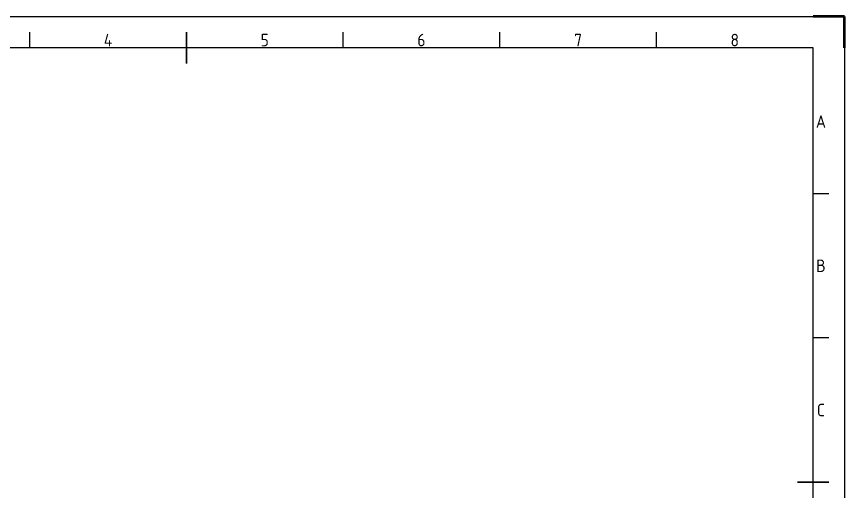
# Model space of a CAD drawing. Header units: millimetres. Extents: x 3247 to 3667, y 1230 to 1527.
# Drawn here: x 3402.6 to 3666.8, y 1375.7 to 1527.1 of the extents above; entities that cross this region are included whole.
import ezdxf
from ezdxf.enums import TextEntityAlignment as Align

# ---------------------------------------------------------------- set-up
doc = ezdxf.new("R2010")
doc.units = ezdxf.units.MM
doc.layers.add('AM_BOR', color=7, linetype='Continuous', lineweight=50)
doc.styles.add('ACISOTS', font='isocp.shx', dxfattribs={"bigfont": 'gbcbig.shx'})

# ---------------------------------------------------------------- blocks, each defined once
blk = doc.blocks.new('ISO_A3')
for p, q in [((410, 287), (10, 287)), ((410, 10), (410, 287))]:
    blk.add_line(p, q)
at = {"layer": 'AM_BOR', "color": 1, "lineweight": 25}
for p, q in [((0, 297), (420, 297)), ((420, 297), (420, 0)), ((160, 287), (160, 292)), ((260, 287), (260, 292)), ((310, 287), (310, 292)), ((360, 287), (360, 292)), ((415, 240.5), (410, 240.5)), ((415, 194.5), (410, 194.5))]:
    blk.add_line(p, q, dxfattribs=at)
at = {"layer": 'AM_BOR'}
for p, q in [((420, 297), (410, 297)), ((420, 287), (420, 297))]:
    blk.add_line(p, q, dxfattribs=at)
at = {"layer": 'AM_BOR', "color": 2, "lineweight": 35}
for p, q in [((210, 282), (210, 292)), ((405, 148.5), (415, 148.5))]:
    blk.add_line(p, q, dxfattribs=at)
at = {"layer": 'AM_BOR', "color": 1, "lineweight": 25, "style": 'ACISOTS'}
for s, p in [('4', (185, 289.5)), ('5', (235, 289.5)), ('6', (285, 289.5)), ('7', (335, 289.5)), ('8', (385, 289.5)), ('A', (412.5, 263.5)), ('B', (412.5, 217.5)), ('C', (412.5, 171.5))]:
    blk.add_text(s, height=4, dxfattribs=at).set_placement(p, align=Align.MIDDLE)

msp = doc.modelspace()

# ---------------------------------------------------------------- block references
at = {"lineweight": 0}
msp.add_blockref('ISO_A3', (3246.8, 1230.13), dxfattribs=at)

doc.saveas('drawing.dxf')
